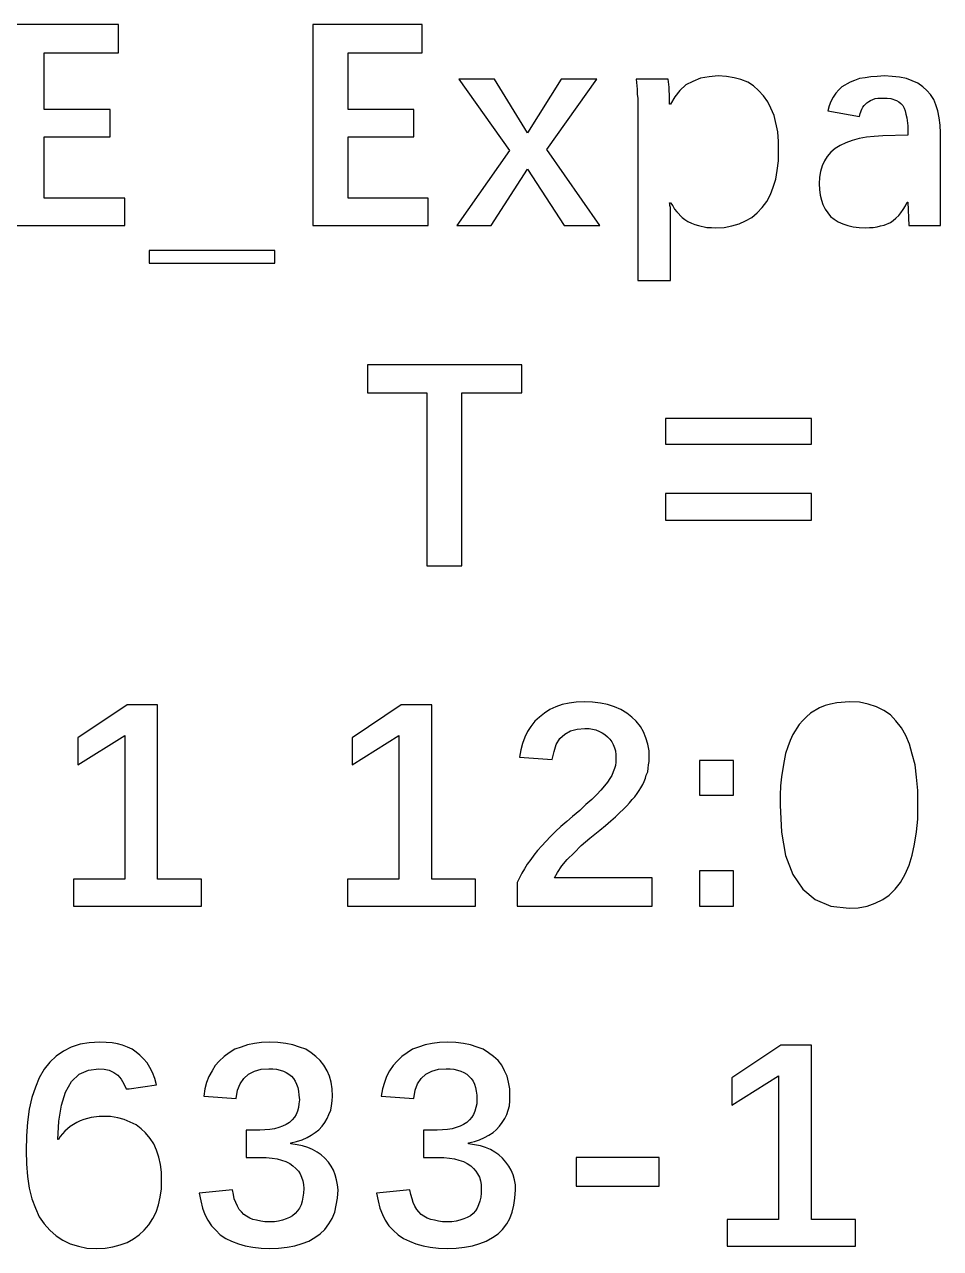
# Model space of a CAD drawing. Extents: x -72 to 103, y -93 to 77.
# Drawn here: x -19 to 1.14, y -91.56 to -64.65 of the extents above; entities that cross this region are included whole.
import ezdxf

# ---------------------------------------------------------------- set-up
doc = ezdxf.new("R2010")
doc.units = 0
doc.header["$MEASUREMENT"] = 0
doc.layers.get('0').update_dxf_attribs({"linetype": 'CONTINUOUS'})

msp = doc.modelspace()

# ---------------------------------------------------------------- linework, layer by layer
for points in [[(-19.34, -69.07), (-16.8, -69.07), (-16.8, -69.07), (-16.8, -68.47), (-16.8, -68.47), (-18.57, -68.47), (-18.57, -68.47), (-18.57, -67.12), (-18.57, -67.12), (-17.12, -67.12), (-17.12, -67.12), (-17.12, -66.52), (-17.12, -66.52), (-18.57, -66.52), (-18.57, -66.52), (-18.57, -65.27), (-18.57, -65.27), (-16.94, -65.27), (-16.94, -65.27), (-16.94, -64.65), (-16.94, -64.65), (-19.34, -64.65), (-19.34, -64.65), (-19.34, -69.07)], [(-12.66, -69.07), (-10.13, -69.07), (-10.13, -69.07), (-10.13, -68.47), (-10.13, -68.47), (-11.89, -68.47), (-11.89, -68.47), (-11.89, -67.12), (-11.89, -67.12), (-10.44, -67.12), (-10.44, -67.12), (-10.44, -66.52), (-10.44, -66.52), (-11.89, -66.52), (-11.89, -66.52), (-11.89, -65.27), (-11.89, -65.27), (-10.26, -65.27), (-10.26, -65.27), (-10.26, -64.65), (-10.26, -64.65), (-12.66, -64.65), (-12.66, -64.65), (-12.66, -69.07)], [(-7.2, -65.85), (-7.94, -67.03), (-7.94, -67.03), (-8.67, -65.85), (-8.67, -65.85), (-9.45, -65.85), (-9.45, -65.85), (-8.34, -67.42), (-8.34, -67.42), (-9.5, -69.07), (-9.5, -69.07), (-8.74, -69.07), (-8.74, -69.07), (-7.94, -67.83), (-7.94, -67.83), (-7.14, -69.07), (-7.14, -69.07), (-6.35, -69.07), (-6.35, -69.07), (-7.52, -67.4), (-7.52, -67.4), (-6.42, -65.85), (-6.42, -65.85), (-7.2, -65.85)], [(-3.75, -65.78), (-3.95, -65.8), (-3.95, -65.8), (-4.14, -65.83), (-4.14, -65.83), (-4.31, -65.9), (-4.31, -65.9), (-4.46, -65.98), (-4.46, -65.98), (-4.59, -66.1), (-4.59, -66.1), (-4.7, -66.24), (-4.7, -66.24), (-4.8, -66.4), (-4.8, -66.4), (-4.82, -66.4), (-4.82, -66.4), (-4.82, -66.19), (-4.82, -66.19), (-4.83, -66.11), (-4.83, -66.11), (-4.83, -66.03), (-4.83, -66.03), (-4.85, -65.85), (-4.85, -65.85), (-5.55, -65.85), (-5.55, -65.85), (-5.53, -66.07), (-5.53, -66.07), (-5.53, -66.18), (-5.53, -66.18), (-5.52, -66.28), (-5.52, -66.28), (-5.52, -70.28), (-5.52, -70.28), (-4.8, -70.28), (-4.8, -70.28), (-4.8, -68.67), (-4.8, -68.67), (-4.81, -68.63), (-4.81, -68.63), (-4.81, -68.6), (-4.81, -68.6), (-4.82, -68.57), (-4.82, -68.57), (-4.8, -68.57), (-4.8, -68.57), (-4.75, -68.64), (-4.75, -68.64), (-4.71, -68.71), (-4.71, -68.71), (-4.66, -68.77), (-4.66, -68.77), (-4.54, -68.89), (-4.54, -68.89), (-4.48, -68.94), (-4.48, -68.94), (-4.42, -68.98), (-4.42, -68.98), (-4.34, -69.02), (-4.34, -69.02), (-4.26, -69.05), (-4.26, -69.05), (-4.18, -69.07), (-4.18, -69.07), (-4, -69.11), (-4, -69.11), (-3.9, -69.11), (-3.9, -69.11), (-3.8, -69.12), (-3.8, -69.12), (-3.62, -69.11), (-3.62, -69.11), (-3.45, -69.08), (-3.45, -69.08), (-3.29, -69.03), (-3.29, -69.03), (-3.15, -68.97), (-3.15, -68.97), (-3.01, -68.89), (-3.01, -68.89), (-2.89, -68.79), (-2.89, -68.79), (-2.78, -68.67), (-2.78, -68.67), (-2.68, -68.54), (-2.68, -68.54), (-2.6, -68.39), (-2.6, -68.39), (-2.54, -68.23), (-2.54, -68.23), (-2.48, -68.05), (-2.48, -68.05), (-2.45, -67.86), (-2.45, -67.86), (-2.42, -67.65), (-2.42, -67.65), (-2.42, -67.22), (-2.42, -67.22), (-2.44, -67.01), (-2.44, -67.01), (-2.52, -66.65), (-2.52, -66.65), (-2.59, -66.49), (-2.59, -66.49), (-2.66, -66.35), (-2.66, -66.35), (-2.75, -66.22), (-2.75, -66.22), (-2.86, -66.1), (-2.86, -66.1), (-2.97, -66), (-2.97, -66), (-3.1, -65.92), (-3.1, -65.92), (-3.25, -65.86), (-3.25, -65.86), (-3.4, -65.82), (-3.4, -65.82), (-3.57, -65.79), (-3.57, -65.79), (-3.75, -65.78)], [(-0.09, -65.78), (-0.25, -65.79), (-0.25, -65.79), (-0.39, -65.8), (-0.39, -65.8), (-0.52, -65.82), (-0.52, -65.82), (-0.64, -65.84), (-0.64, -65.84), (-0.75, -65.88), (-0.75, -65.88), (-0.85, -65.92), (-0.85, -65.92), (-1.03, -66.02), (-1.03, -66.02), (-1.1, -66.09), (-1.1, -66.09), (-1.16, -66.16), (-1.16, -66.16), (-1.22, -66.25), (-1.22, -66.25), (-1.27, -66.34), (-1.27, -66.34), (-1.31, -66.44), (-1.31, -66.44), (-1.34, -66.55), (-1.34, -66.55), (-0.64, -66.67), (-0.64, -66.67), (-0.63, -66.61), (-0.63, -66.61), (-0.59, -66.51), (-0.59, -66.51), (-0.57, -66.47), (-0.57, -66.47), (-0.54, -66.43), (-0.54, -66.43), (-0.48, -66.37), (-0.48, -66.37), (-0.44, -66.34), (-0.44, -66.34), (-0.4, -66.32), (-0.4, -66.32), (-0.3, -66.28), (-0.3, -66.28), (-0.24, -66.27), (-0.24, -66.27), (-0.03, -66.27), (-0.03, -66.27), (0.05, -66.28), (0.05, -66.28), (0.17, -66.32), (0.17, -66.32), (0.22, -66.35), (0.22, -66.35), (0.27, -66.39), (0.27, -66.39), (0.31, -66.43), (0.31, -66.43), (0.34, -66.49), (0.34, -66.49), (0.36, -66.55), (0.36, -66.55), (0.38, -66.62), (0.38, -66.62), (0.4, -66.7), (0.4, -66.7), (0.42, -66.88), (0.42, -66.88), (0.42, -67.08), (0.42, -67.08), (-0.13, -67.1), (-0.13, -67.1), (-0.32, -67.11), (-0.32, -67.11), (-0.49, -67.13), (-0.49, -67.13), (-0.65, -67.16), (-0.65, -67.16), (-0.8, -67.2), (-0.8, -67.2), (-0.94, -67.25), (-0.94, -67.25), (-1.07, -67.31), (-1.07, -67.31), (-1.18, -67.38), (-1.18, -67.38), (-1.27, -67.46), (-1.27, -67.46), (-1.35, -67.55), (-1.35, -67.55), (-1.41, -67.65), (-1.41, -67.65), (-1.46, -67.76), (-1.46, -67.76), (-1.5, -67.88), (-1.5, -67.88), (-1.52, -68.01), (-1.52, -68.01), (-1.53, -68.15), (-1.53, -68.15), (-1.52, -68.28), (-1.52, -68.28), (-1.51, -68.4), (-1.51, -68.4), (-1.48, -68.51), (-1.48, -68.51), (-1.45, -68.61), (-1.45, -68.61), (-1.4, -68.71), (-1.4, -68.71), (-1.28, -68.87), (-1.28, -68.87), (-1.2, -68.93), (-1.2, -68.93), (-1.11, -68.99), (-1.11, -68.99), (-1.01, -69.03), (-1.01, -69.03), (-0.9, -69.07), (-0.9, -69.07), (-0.78, -69.1), (-0.78, -69.1), (-0.65, -69.11), (-0.65, -69.11), (-0.51, -69.12), (-0.51, -69.12), (-0.42, -69.11), (-0.42, -69.11), (-0.34, -69.11), (-0.34, -69.11), (-0.25, -69.1), (-0.25, -69.1), (-0.18, -69.08), (-0.18, -69.08), (-0.1, -69.06), (-0.1, -69.06), (0.04, -69), (0.04, -69), (0.1, -68.96), (0.1, -68.96), (0.16, -68.91), (0.16, -68.91), (0.22, -68.85), (0.22, -68.85), (0.27, -68.79), (0.27, -68.79), (0.32, -68.72), (0.32, -68.72), (0.37, -68.64), (0.37, -68.64), (0.41, -68.56), (0.41, -68.56), (0.42, -68.56), (0.42, -68.56), (0.44, -69.07), (0.44, -69.07), (1.14, -69.07), (1.14, -69.07), (1.14, -67.03), (1.14, -67.03), (1.13, -66.86), (1.13, -66.86), (1.11, -66.7), (1.11, -66.7), (1.08, -66.55), (1.08, -66.55), (1.04, -66.42), (1.04, -66.42), (0.99, -66.3), (0.99, -66.3), (0.92, -66.19), (0.92, -66.19), (0.84, -66.1), (0.84, -66.1), (0.75, -66.02), (0.75, -66.02), (0.64, -65.94), (0.64, -65.94), (0.52, -65.89), (0.52, -65.89), (0.39, -65.84), (0.39, -65.84), (0.24, -65.81), (0.24, -65.81), (0.08, -65.79), (0.08, -65.79), (-0.09, -65.78)], [(-16.26, -69.62), (-16.26, -69.9), (-16.26, -69.9), (-13.5, -69.9), (-13.5, -69.9), (-13.5, -69.62), (-13.5, -69.62), (-16.26, -69.62)], [(-8.07, -72.75), (-8.07, -72.13), (-8.07, -72.13), (-11.46, -72.13), (-11.46, -72.13), (-11.46, -72.75), (-11.46, -72.75), (-10.16, -72.75), (-10.16, -72.75), (-10.16, -76.55), (-10.16, -76.55), (-9.39, -76.55), (-9.39, -76.55), (-9.39, -72.75), (-9.39, -72.75), (-8.07, -72.75)], [(-4.91, -73.31), (-4.91, -73.88), (-4.91, -73.88), (-1.7, -73.88), (-1.7, -73.88), (-1.7, -73.31), (-1.7, -73.31), (-4.91, -73.31)], [(-4.91, -74.96), (-4.91, -75.55), (-4.91, -75.55), (-1.7, -75.55), (-1.7, -75.55), (-1.7, -74.96), (-1.7, -74.96), (-4.91, -74.96)], [(-16.8, -83.44), (-17.93, -83.44), (-17.93, -83.44), (-17.93, -84.03), (-17.93, -84.03), (-15.11, -84.03), (-15.11, -84.03), (-15.11, -83.44), (-15.11, -83.44), (-16.08, -83.44), (-16.08, -83.44), (-16.08, -79.61), (-16.08, -79.61), (-16.75, -79.61), (-16.75, -79.61), (-17.83, -80.33), (-17.83, -80.33), (-17.83, -80.93), (-17.83, -80.93), (-16.8, -80.28), (-16.8, -80.28), (-16.8, -83.44)], [(-10.77, -83.44), (-11.9, -83.44), (-11.9, -83.44), (-11.9, -84.03), (-11.9, -84.03), (-9.09, -84.03), (-9.09, -84.03), (-9.09, -83.44), (-9.09, -83.44), (-10.05, -83.44), (-10.05, -83.44), (-10.05, -79.61), (-10.05, -79.61), (-10.72, -79.61), (-10.72, -79.61), (-11.8, -80.33), (-11.8, -80.33), (-11.8, -80.93), (-11.8, -80.93), (-10.77, -80.28), (-10.77, -80.28), (-10.77, -83.44)], [(-8.17, -83.51), (-8.17, -84.03), (-8.17, -84.03), (-5.2, -84.03), (-5.2, -84.03), (-5.2, -83.41), (-5.2, -83.41), (-7.35, -83.41), (-7.35, -83.41), (-7.28, -83.29), (-7.28, -83.29), (-7.19, -83.15), (-7.19, -83.15), (-7.07, -83.01), (-7.07, -83.01), (-6.92, -82.86), (-6.92, -82.86), (-6.76, -82.7), (-6.76, -82.7), (-6.57, -82.54), (-6.57, -82.54), (-6.35, -82.36), (-6.35, -82.36), (-6.23, -82.26), (-6.23, -82.26), (-6.11, -82.16), (-6.11, -82.16), (-6.01, -82.07), (-6.01, -82.07), (-5.92, -81.98), (-5.92, -81.98), (-5.83, -81.9), (-5.83, -81.9), (-5.76, -81.83), (-5.76, -81.83), (-5.7, -81.76), (-5.7, -81.76), (-5.64, -81.69), (-5.64, -81.69), (-5.58, -81.63), (-5.58, -81.63), (-5.53, -81.56), (-5.53, -81.56), (-5.49, -81.49), (-5.49, -81.49), (-5.45, -81.43), (-5.45, -81.43), (-5.41, -81.36), (-5.41, -81.36), (-5.38, -81.29), (-5.38, -81.29), (-5.35, -81.22), (-5.35, -81.22), (-5.33, -81.15), (-5.33, -81.15), (-5.3, -81.08), (-5.3, -81.08), (-5.29, -81), (-5.29, -81), (-5.28, -80.93), (-5.28, -80.93), (-5.27, -80.85), (-5.27, -80.85), (-5.27, -80.78), (-5.27, -80.78), (-5.27, -80.62), (-5.27, -80.62), (-5.3, -80.47), (-5.3, -80.47), (-5.34, -80.33), (-5.34, -80.33), (-5.39, -80.2), (-5.39, -80.2), (-5.46, -80.08), (-5.46, -80.08), (-5.55, -79.97), (-5.55, -79.97), (-5.65, -79.88), (-5.65, -79.88), (-5.76, -79.79), (-5.76, -79.79), (-5.89, -79.71), (-5.89, -79.71), (-6.03, -79.65), (-6.03, -79.65), (-6.18, -79.6), (-6.18, -79.6), (-6.34, -79.57), (-6.34, -79.57), (-6.51, -79.55), (-6.51, -79.55), (-6.7, -79.54), (-6.7, -79.54), (-6.87, -79.55), (-6.87, -79.55), (-7.03, -79.57), (-7.03, -79.57), (-7.18, -79.6), (-7.18, -79.6), (-7.32, -79.65), (-7.32, -79.65), (-7.45, -79.71), (-7.45, -79.71), (-7.57, -79.79), (-7.57, -79.79), (-7.68, -79.88), (-7.68, -79.88), (-7.78, -79.97), (-7.78, -79.97), (-7.87, -80.08), (-7.87, -80.08), (-7.94, -80.19), (-7.94, -80.19), (-8, -80.32), (-8, -80.32), (-8.05, -80.46), (-8.05, -80.46), (-8.09, -80.6), (-8.09, -80.6), (-8.12, -80.76), (-8.12, -80.76), (-7.4, -80.81), (-7.4, -80.81), (-7.36, -80.63), (-7.36, -80.63), (-7.31, -80.48), (-7.31, -80.48), (-7.23, -80.35), (-7.23, -80.35), (-7.12, -80.25), (-7.12, -80.25), (-7, -80.18), (-7, -80.18), (-6.85, -80.14), (-6.85, -80.14), (-6.68, -80.13), (-6.68, -80.13), (-6.59, -80.13), (-6.59, -80.13), (-6.51, -80.14), (-6.51, -80.14), (-6.44, -80.16), (-6.44, -80.16), (-6.36, -80.19), (-6.36, -80.19), (-6.3, -80.22), (-6.3, -80.22), (-6.24, -80.26), (-6.24, -80.26), (-6.18, -80.31), (-6.18, -80.31), (-6.13, -80.36), (-6.13, -80.36), (-6.09, -80.42), (-6.09, -80.42), (-6.06, -80.48), (-6.06, -80.48), (-6.03, -80.55), (-6.03, -80.55), (-6.01, -80.62), (-6.01, -80.62), (-6, -80.71), (-6, -80.71), (-6, -80.79), (-6, -80.79), (-6, -80.87), (-6, -80.87), (-6.01, -80.94), (-6.01, -80.94), (-6.03, -81.01), (-6.03, -81.01), (-6.06, -81.08), (-6.06, -81.08), (-6.09, -81.16), (-6.09, -81.16), (-6.13, -81.23), (-6.13, -81.23), (-6.18, -81.31), (-6.18, -81.31), (-6.25, -81.39), (-6.25, -81.39), (-6.33, -81.48), (-6.33, -81.48), (-6.42, -81.58), (-6.42, -81.58), (-6.53, -81.69), (-6.53, -81.69), (-6.66, -81.8), (-6.66, -81.8), (-6.79, -81.93), (-6.79, -81.93), (-6.95, -82.06), (-6.95, -82.06), (-7.08, -82.17), (-7.08, -82.17), (-7.21, -82.28), (-7.21, -82.28), (-7.33, -82.39), (-7.33, -82.39), (-7.44, -82.5), (-7.44, -82.5), (-7.54, -82.61), (-7.54, -82.61), (-7.63, -82.71), (-7.63, -82.71), (-7.72, -82.81), (-7.72, -82.81), (-7.8, -82.91), (-7.8, -82.91), (-7.87, -83.01), (-7.87, -83.01), (-7.95, -83.11), (-7.95, -83.11), (-8.01, -83.21), (-8.01, -83.21), (-8.07, -83.31), (-8.07, -83.31), (-8.12, -83.41), (-8.12, -83.41), (-8.17, -83.51)], [(-0.86, -79.54), (-1.14, -79.56), (-1.14, -79.56), (-1.28, -79.59), (-1.28, -79.59), (-1.4, -79.62), (-1.4, -79.62), (-1.52, -79.67), (-1.52, -79.67), (-1.72, -79.79), (-1.72, -79.79), (-1.81, -79.87), (-1.81, -79.87), (-1.89, -79.95), (-1.89, -79.95), (-1.97, -80.04), (-1.97, -80.04), (-2.11, -80.26), (-2.11, -80.26), (-2.17, -80.39), (-2.17, -80.39), (-2.22, -80.53), (-2.22, -80.53), (-2.27, -80.68), (-2.27, -80.68), (-2.3, -80.84), (-2.3, -80.84), (-2.33, -81.01), (-2.33, -81.01), (-2.36, -81.19), (-2.36, -81.19), (-2.38, -81.39), (-2.38, -81.39), (-2.39, -81.59), (-2.39, -81.59), (-2.39, -81.81), (-2.39, -81.81), (-2.36, -82.41), (-2.36, -82.41), (-2.27, -82.92), (-2.27, -82.92), (-2.11, -83.34), (-2.11, -83.34), (-1.89, -83.66), (-1.89, -83.66), (-1.62, -83.89), (-1.62, -83.89), (-1.27, -84.03), (-1.27, -84.03), (-0.87, -84.08), (-0.87, -84.08), (-0.67, -84.07), (-0.67, -84.07), (-0.47, -84.03), (-0.47, -84.03), (-0.3, -83.97), (-0.3, -83.97), (-0.13, -83.89), (-0.13, -83.89), (0.01, -83.79), (0.01, -83.79), (0.14, -83.66), (0.14, -83.66), (0.26, -83.51), (0.26, -83.51), (0.36, -83.33), (0.36, -83.33), (0.45, -83.13), (0.45, -83.13), (0.52, -82.91), (0.52, -82.91), (0.57, -82.67), (0.57, -82.67), (0.61, -82.4), (0.61, -82.4), (0.64, -82.12), (0.64, -82.12), (0.64, -81.49), (0.64, -81.49), (0.61, -81.2), (0.61, -81.2), (0.58, -80.93), (0.58, -80.93), (0.52, -80.69), (0.52, -80.69), (0.46, -80.47), (0.46, -80.47), (0.38, -80.28), (0.38, -80.28), (0.28, -80.11), (0.28, -80.11), (0.16, -79.96), (0.16, -79.96), (0.04, -79.83), (0.04, -79.83), (-0.11, -79.73), (-0.11, -79.73), (-0.27, -79.65), (-0.27, -79.65), (-0.45, -79.59), (-0.45, -79.59), (-0.64, -79.55), (-0.64, -79.55), (-0.86, -79.54)], [(-4.16, -80.83), (-4.16, -81.59), (-4.16, -81.59), (-3.41, -81.59), (-3.41, -81.59), (-3.41, -80.83), (-3.41, -80.83), (-4.16, -80.83)], [(-4.16, -83.26), (-4.16, -84.03), (-4.16, -84.03), (-3.41, -84.03), (-3.41, -84.03), (-3.41, -83.26), (-3.41, -83.26), (-4.16, -83.26)], [(-17.35, -87.02), (-17.58, -87.04), (-17.58, -87.04), (-17.78, -87.07), (-17.78, -87.07), (-17.98, -87.13), (-17.98, -87.13), (-18.15, -87.22), (-18.15, -87.22), (-18.31, -87.33), (-18.31, -87.33), (-18.45, -87.46), (-18.45, -87.46), (-18.57, -87.62), (-18.57, -87.62), (-18.68, -87.81), (-18.68, -87.81), (-18.76, -88.01), (-18.76, -88.01), (-18.84, -88.24), (-18.84, -88.24), (-18.9, -88.5), (-18.9, -88.5), (-18.94, -88.78), (-18.94, -88.78), (-18.96, -89.08), (-18.96, -89.08), (-18.97, -89.41), (-18.97, -89.41), (-18.96, -89.7), (-18.96, -89.7), (-18.94, -89.98), (-18.94, -89.98), (-18.9, -90.23), (-18.9, -90.23), (-18.84, -90.47), (-18.84, -90.47), (-18.76, -90.67), (-18.76, -90.67), (-18.68, -90.86), (-18.68, -90.86), (-18.57, -91.02), (-18.57, -91.02), (-18.45, -91.16), (-18.45, -91.16), (-18.31, -91.28), (-18.31, -91.28), (-18.16, -91.38), (-18.16, -91.38), (-18, -91.46), (-18, -91.46), (-17.82, -91.51), (-17.82, -91.51), (-17.63, -91.55), (-17.63, -91.55), (-17.42, -91.56), (-17.42, -91.56), (-17.23, -91.55), (-17.23, -91.55), (-17.06, -91.52), (-17.06, -91.52), (-16.9, -91.48), (-16.9, -91.48), (-16.75, -91.43), (-16.75, -91.43), (-16.61, -91.35), (-16.61, -91.35), (-16.48, -91.26), (-16.48, -91.26), (-16.37, -91.16), (-16.37, -91.16), (-16.27, -91.04), (-16.27, -91.04), (-16.18, -90.9), (-16.18, -90.9), (-16.11, -90.76), (-16.11, -90.76), (-16.06, -90.6), (-16.06, -90.6), (-16.02, -90.43), (-16.02, -90.43), (-15.99, -90.25), (-15.99, -90.25), (-15.99, -89.88), (-15.99, -89.88), (-16.01, -89.71), (-16.01, -89.71), (-16.05, -89.55), (-16.05, -89.55), (-16.1, -89.4), (-16.1, -89.4), (-16.16, -89.26), (-16.16, -89.26), (-16.24, -89.14), (-16.24, -89.14), (-16.34, -89.02), (-16.34, -89.02), (-16.44, -88.93), (-16.44, -88.93), (-16.55, -88.84), (-16.55, -88.84), (-16.81, -88.72), (-16.81, -88.72), (-16.95, -88.69), (-16.95, -88.69), (-17.11, -88.66), (-17.11, -88.66), (-17.36, -88.66), (-17.36, -88.66), (-17.54, -88.68), (-17.54, -88.68), (-17.7, -88.72), (-17.7, -88.72), (-17.78, -88.75), (-17.78, -88.75), (-17.85, -88.79), (-17.85, -88.79), (-17.93, -88.83), (-17.93, -88.83), (-18, -88.88), (-18, -88.88), (-18.12, -88.98), (-18.12, -88.98), (-18.22, -89.1), (-18.22, -89.1), (-18.26, -89.16), (-18.26, -89.16), (-18.27, -89.16), (-18.27, -89.16), (-18.25, -88.76), (-18.25, -88.76), (-18.19, -88.41), (-18.19, -88.41), (-18.1, -88.12), (-18.1, -88.12), (-17.97, -87.89), (-17.97, -87.89), (-17.8, -87.73), (-17.8, -87.73), (-17.6, -87.64), (-17.6, -87.64), (-17.37, -87.61), (-17.37, -87.61), (-17.25, -87.62), (-17.25, -87.62), (-17.14, -87.64), (-17.14, -87.64), (-17.04, -87.69), (-17.04, -87.69), (-16.95, -87.75), (-16.95, -87.75), (-16.88, -87.84), (-16.88, -87.84), (-16.82, -87.94), (-16.82, -87.94), (-16.77, -88.05), (-16.77, -88.05), (-16.7, -88.05), (-16.7, -88.05), (-16.1, -87.96), (-16.1, -87.96), (-16.14, -87.82), (-16.14, -87.82), (-16.19, -87.69), (-16.19, -87.69), (-16.25, -87.58), (-16.25, -87.58), (-16.31, -87.48), (-16.31, -87.48), (-16.39, -87.39), (-16.39, -87.39), (-16.47, -87.31), (-16.47, -87.31), (-16.55, -87.24), (-16.55, -87.24), (-16.64, -87.18), (-16.64, -87.18), (-16.74, -87.13), (-16.74, -87.13), (-16.85, -87.09), (-16.85, -87.09), (-16.96, -87.06), (-16.96, -87.06), (-17.08, -87.04), (-17.08, -87.04), (-17.21, -87.03), (-17.21, -87.03), (-17.35, -87.02)], [(-12.12, -90.45), (-12.11, -90.27), (-12.11, -90.27), (-12.12, -90.16), (-12.12, -90.16), (-12.14, -90.05), (-12.14, -90.05), (-12.17, -89.94), (-12.17, -89.94), (-12.21, -89.84), (-12.21, -89.84), (-12.26, -89.75), (-12.26, -89.75), (-12.32, -89.66), (-12.32, -89.66), (-12.4, -89.57), (-12.4, -89.57), (-12.48, -89.5), (-12.48, -89.5), (-12.57, -89.44), (-12.57, -89.44), (-12.67, -89.38), (-12.67, -89.38), (-12.77, -89.34), (-12.77, -89.34), (-12.89, -89.3), (-12.89, -89.3), (-13.01, -89.28), (-13.01, -89.28), (-13.15, -89.26), (-13.15, -89.26), (-13.15, -89.24), (-13.15, -89.24), (-13.02, -89.21), (-13.02, -89.21), (-12.9, -89.17), (-12.9, -89.17), (-12.79, -89.12), (-12.79, -89.12), (-12.7, -89.07), (-12.7, -89.07), (-12.61, -89.01), (-12.61, -89.01), (-12.53, -88.95), (-12.53, -88.95), (-12.46, -88.87), (-12.46, -88.87), (-12.4, -88.79), (-12.4, -88.79), (-12.35, -88.7), (-12.35, -88.7), (-12.31, -88.61), (-12.31, -88.61), (-12.27, -88.52), (-12.27, -88.52), (-12.25, -88.42), (-12.25, -88.42), (-12.24, -88.31), (-12.24, -88.31), (-12.23, -88.21), (-12.23, -88.21), (-12.24, -88.05), (-12.24, -88.05), (-12.26, -87.9), (-12.26, -87.9), (-12.3, -87.77), (-12.3, -87.77), (-12.35, -87.65), (-12.35, -87.65), (-12.42, -87.53), (-12.42, -87.53), (-12.5, -87.43), (-12.5, -87.43), (-12.6, -87.34), (-12.6, -87.34), (-12.7, -87.26), (-12.7, -87.26), (-12.82, -87.18), (-12.82, -87.18), (-12.96, -87.13), (-12.96, -87.13), (-13.1, -87.08), (-13.1, -87.08), (-13.26, -87.05), (-13.26, -87.05), (-13.43, -87.03), (-13.43, -87.03), (-13.61, -87.02), (-13.61, -87.02), (-13.79, -87.03), (-13.79, -87.03), (-13.95, -87.05), (-13.95, -87.05), (-14.1, -87.08), (-14.1, -87.08), (-14.24, -87.13), (-14.24, -87.13), (-14.38, -87.18), (-14.38, -87.18), (-14.5, -87.26), (-14.5, -87.26), (-14.61, -87.34), (-14.61, -87.34), (-14.72, -87.44), (-14.72, -87.44), (-14.81, -87.54), (-14.81, -87.54), (-14.88, -87.65), (-14.88, -87.65), (-14.95, -87.78), (-14.95, -87.78), (-15, -87.91), (-15, -87.91), (-15.04, -88.05), (-15.04, -88.05), (-15.06, -88.21), (-15.06, -88.21), (-14.35, -88.26), (-14.35, -88.26), (-14.32, -88.08), (-14.32, -88.08), (-14.26, -87.94), (-14.26, -87.94), (-14.18, -87.82), (-14.18, -87.82), (-14.08, -87.73), (-14.08, -87.73), (-13.95, -87.66), (-13.95, -87.66), (-13.8, -87.62), (-13.8, -87.62), (-13.63, -87.61), (-13.63, -87.61), (-13.54, -87.61), (-13.54, -87.61), (-13.46, -87.62), (-13.46, -87.62), (-13.38, -87.64), (-13.38, -87.64), (-13.31, -87.66), (-13.31, -87.66), (-13.25, -87.69), (-13.25, -87.69), (-13.19, -87.73), (-13.19, -87.73), (-13.13, -87.77), (-13.13, -87.77), (-13.09, -87.82), (-13.09, -87.82), (-13.05, -87.88), (-13.05, -87.88), (-13.02, -87.95), (-13.02, -87.95), (-12.99, -88.02), (-12.99, -88.02), (-12.98, -88.1), (-12.98, -88.1), (-12.97, -88.19), (-12.97, -88.19), (-12.96, -88.29), (-12.96, -88.29), (-12.97, -88.38), (-12.97, -88.38), (-12.98, -88.46), (-12.98, -88.46), (-13, -88.54), (-13, -88.54), (-13.03, -88.61), (-13.03, -88.61), (-13.07, -88.67), (-13.07, -88.67), (-13.12, -88.73), (-13.12, -88.73), (-13.18, -88.79), (-13.18, -88.79), (-13.25, -88.83), (-13.25, -88.83), (-13.33, -88.87), (-13.33, -88.87), (-13.41, -88.9), (-13.41, -88.9), (-13.51, -88.93), (-13.51, -88.93), (-13.61, -88.94), (-13.61, -88.94), (-13.72, -88.95), (-13.72, -88.95), (-13.83, -88.96), (-13.83, -88.96), (-14.13, -88.96), (-14.13, -88.96), (-14.13, -89.56), (-14.13, -89.56), (-13.81, -89.56), (-13.81, -89.56), (-13.69, -89.56), (-13.69, -89.56), (-13.56, -89.57), (-13.56, -89.57), (-13.45, -89.59), (-13.45, -89.59), (-13.35, -89.62), (-13.35, -89.62), (-13.26, -89.65), (-13.26, -89.65), (-13.17, -89.69), (-13.17, -89.69), (-13.1, -89.74), (-13.1, -89.74), (-13.04, -89.8), (-13.04, -89.8), (-12.98, -89.86), (-12.98, -89.86), (-12.94, -89.92), (-12.94, -89.92), (-12.91, -89.99), (-12.91, -89.99), (-12.88, -90.07), (-12.88, -90.07), (-12.87, -90.15), (-12.87, -90.15), (-12.86, -90.24), (-12.86, -90.24), (-12.87, -90.34), (-12.87, -90.34), (-12.88, -90.43), (-12.88, -90.43), (-12.9, -90.52), (-12.9, -90.52), (-12.92, -90.6), (-12.92, -90.6), (-12.96, -90.67), (-12.96, -90.67), (-13, -90.73), (-13, -90.73), (-13.05, -90.79), (-13.05, -90.79), (-13.11, -90.84), (-13.11, -90.84), (-13.18, -90.88), (-13.18, -90.88), (-13.25, -90.91), (-13.25, -90.91), (-13.33, -90.94), (-13.33, -90.94), (-13.42, -90.96), (-13.42, -90.96), (-13.51, -90.97), (-13.51, -90.97), (-13.61, -90.97), (-13.61, -90.97), (-13.72, -90.97), (-13.72, -90.97), (-13.81, -90.96), (-13.81, -90.96), (-13.9, -90.94), (-13.9, -90.94), (-13.98, -90.92), (-13.98, -90.92), (-14.05, -90.89), (-14.05, -90.89), (-14.12, -90.85), (-14.12, -90.85), (-14.18, -90.81), (-14.18, -90.81), (-14.23, -90.75), (-14.23, -90.75), (-14.28, -90.7), (-14.28, -90.7), (-14.32, -90.63), (-14.32, -90.63), (-14.36, -90.55), (-14.36, -90.55), (-14.39, -90.47), (-14.39, -90.47), (-14.41, -90.37), (-14.41, -90.37), (-14.43, -90.27), (-14.43, -90.27), (-15.16, -90.34), (-15.16, -90.34), (-15.13, -90.51), (-15.13, -90.51), (-15.09, -90.67), (-15.09, -90.67), (-15.04, -90.81), (-15.04, -90.81), (-14.97, -90.94), (-14.97, -90.94), (-14.89, -91.06), (-14.89, -91.06), (-14.8, -91.16), (-14.8, -91.16), (-14.7, -91.26), (-14.7, -91.26), (-14.58, -91.34), (-14.58, -91.34), (-14.45, -91.4), (-14.45, -91.4), (-14.3, -91.46), (-14.3, -91.46), (-14.15, -91.5), (-14.15, -91.5), (-13.98, -91.53), (-13.98, -91.53), (-13.8, -91.55), (-13.8, -91.55), (-13.61, -91.56), (-13.61, -91.56), (-13.42, -91.55), (-13.42, -91.55), (-13.23, -91.53), (-13.23, -91.53), (-13.06, -91.5), (-13.06, -91.5), (-12.9, -91.45), (-12.9, -91.45), (-12.75, -91.4), (-12.75, -91.4), (-12.62, -91.32), (-12.62, -91.32), (-12.5, -91.24), (-12.5, -91.24), (-12.4, -91.14), (-12.4, -91.14), (-12.31, -91.02), (-12.31, -91.02), (-12.24, -90.9), (-12.24, -90.9), (-12.18, -90.76), (-12.18, -90.76), (-12.15, -90.61), (-12.15, -90.61), (-12.12, -90.45)], [(-8.22, -90.45), (-8.21, -90.27), (-8.21, -90.27), (-8.21, -90.16), (-8.21, -90.16), (-8.23, -90.05), (-8.23, -90.05), (-8.26, -89.94), (-8.26, -89.94), (-8.3, -89.84), (-8.3, -89.84), (-8.35, -89.75), (-8.35, -89.75), (-8.42, -89.66), (-8.42, -89.66), (-8.49, -89.57), (-8.49, -89.57), (-8.57, -89.5), (-8.57, -89.5), (-8.66, -89.44), (-8.66, -89.44), (-8.76, -89.38), (-8.76, -89.38), (-8.87, -89.34), (-8.87, -89.34), (-8.98, -89.3), (-8.98, -89.3), (-9.11, -89.28), (-9.11, -89.28), (-9.24, -89.26), (-9.24, -89.26), (-9.24, -89.24), (-9.24, -89.24), (-9.11, -89.21), (-9.11, -89.21), (-9, -89.17), (-9, -89.17), (-8.89, -89.12), (-8.89, -89.12), (-8.79, -89.07), (-8.79, -89.07), (-8.7, -89.01), (-8.7, -89.01), (-8.63, -88.95), (-8.63, -88.95), (-8.56, -88.87), (-8.56, -88.87), (-8.5, -88.79), (-8.5, -88.79), (-8.44, -88.7), (-8.44, -88.7), (-8.4, -88.61), (-8.4, -88.61), (-8.37, -88.52), (-8.37, -88.52), (-8.34, -88.42), (-8.34, -88.42), (-8.33, -88.31), (-8.33, -88.31), (-8.33, -88.21), (-8.33, -88.21), (-8.33, -88.05), (-8.33, -88.05), (-8.36, -87.9), (-8.36, -87.9), (-8.39, -87.77), (-8.39, -87.77), (-8.45, -87.65), (-8.45, -87.65), (-8.51, -87.53), (-8.51, -87.53), (-8.59, -87.43), (-8.59, -87.43), (-8.69, -87.34), (-8.69, -87.34), (-8.8, -87.26), (-8.8, -87.26), (-8.92, -87.18), (-8.92, -87.18), (-9.05, -87.13), (-9.05, -87.13), (-9.2, -87.08), (-9.2, -87.08), (-9.35, -87.05), (-9.35, -87.05), (-9.52, -87.03), (-9.52, -87.03), (-9.71, -87.02), (-9.71, -87.02), (-9.88, -87.03), (-9.88, -87.03), (-10.04, -87.05), (-10.04, -87.05), (-10.19, -87.08), (-10.19, -87.08), (-10.34, -87.13), (-10.34, -87.13), (-10.47, -87.18), (-10.47, -87.18), (-10.59, -87.26), (-10.59, -87.26), (-10.71, -87.34), (-10.71, -87.34), (-10.81, -87.44), (-10.81, -87.44), (-10.9, -87.54), (-10.9, -87.54), (-10.98, -87.65), (-10.98, -87.65), (-11.04, -87.78), (-11.04, -87.78), (-11.09, -87.91), (-11.09, -87.91), (-11.13, -88.05), (-11.13, -88.05), (-11.16, -88.21), (-11.16, -88.21), (-10.44, -88.26), (-10.44, -88.26), (-10.41, -88.08), (-10.41, -88.08), (-10.36, -87.94), (-10.36, -87.94), (-10.28, -87.82), (-10.28, -87.82), (-10.18, -87.73), (-10.18, -87.73), (-10.05, -87.66), (-10.05, -87.66), (-9.9, -87.62), (-9.9, -87.62), (-9.73, -87.61), (-9.73, -87.61), (-9.64, -87.61), (-9.64, -87.61), (-9.56, -87.62), (-9.56, -87.62), (-9.48, -87.64), (-9.48, -87.64), (-9.41, -87.66), (-9.41, -87.66), (-9.34, -87.69), (-9.34, -87.69), (-9.28, -87.73), (-9.28, -87.73), (-9.23, -87.77), (-9.23, -87.77), (-9.18, -87.82), (-9.18, -87.82), (-9.14, -87.88), (-9.14, -87.88), (-9.11, -87.95), (-9.11, -87.95), (-9.09, -88.02), (-9.09, -88.02), (-9.07, -88.1), (-9.07, -88.1), (-9.06, -88.19), (-9.06, -88.19), (-9.06, -88.29), (-9.06, -88.29), (-9.06, -88.38), (-9.06, -88.38), (-9.08, -88.46), (-9.08, -88.46), (-9.1, -88.54), (-9.1, -88.54), (-9.13, -88.61), (-9.13, -88.61), (-9.17, -88.67), (-9.17, -88.67), (-9.22, -88.73), (-9.22, -88.73), (-9.28, -88.79), (-9.28, -88.79), (-9.35, -88.83), (-9.35, -88.83), (-9.42, -88.87), (-9.42, -88.87), (-9.51, -88.9), (-9.51, -88.9), (-9.6, -88.93), (-9.6, -88.93), (-9.7, -88.94), (-9.7, -88.94), (-9.81, -88.95), (-9.81, -88.95), (-9.93, -88.96), (-9.93, -88.96), (-10.23, -88.96), (-10.23, -88.96), (-10.23, -89.56), (-10.23, -89.56), (-9.91, -89.56), (-9.91, -89.56), (-9.78, -89.56), (-9.78, -89.56), (-9.66, -89.57), (-9.66, -89.57), (-9.55, -89.59), (-9.55, -89.59), (-9.45, -89.62), (-9.45, -89.62), (-9.35, -89.65), (-9.35, -89.65), (-9.27, -89.69), (-9.27, -89.69), (-9.19, -89.74), (-9.19, -89.74), (-9.13, -89.8), (-9.13, -89.8), (-9.08, -89.86), (-9.08, -89.86), (-9.04, -89.92), (-9.04, -89.92), (-9, -89.99), (-9, -89.99), (-8.98, -90.07), (-8.98, -90.07), (-8.96, -90.15), (-8.96, -90.15), (-8.96, -90.24), (-8.96, -90.24), (-8.96, -90.34), (-8.96, -90.34), (-8.97, -90.43), (-8.97, -90.43), (-8.99, -90.52), (-8.99, -90.52), (-9.02, -90.6), (-9.02, -90.6), (-9.05, -90.67), (-9.05, -90.67), (-9.09, -90.73), (-9.09, -90.73), (-9.14, -90.79), (-9.14, -90.79), (-9.2, -90.84), (-9.2, -90.84), (-9.27, -90.88), (-9.27, -90.88), (-9.34, -90.91), (-9.34, -90.91), (-9.43, -90.94), (-9.43, -90.94), (-9.51, -90.96), (-9.51, -90.96), (-9.61, -90.97), (-9.61, -90.97), (-9.71, -90.97), (-9.71, -90.97), (-9.81, -90.97), (-9.81, -90.97), (-9.9, -90.96), (-9.9, -90.96), (-9.99, -90.94), (-9.99, -90.94), (-10.07, -90.92), (-10.07, -90.92), (-10.15, -90.89), (-10.15, -90.89), (-10.22, -90.85), (-10.22, -90.85), (-10.28, -90.81), (-10.28, -90.81), (-10.33, -90.75), (-10.33, -90.75), (-10.38, -90.7), (-10.38, -90.7), (-10.42, -90.63), (-10.42, -90.63), (-10.46, -90.55), (-10.46, -90.55), (-10.48, -90.47), (-10.48, -90.47), (-10.51, -90.37), (-10.51, -90.37), (-10.53, -90.27), (-10.53, -90.27), (-11.26, -90.34), (-11.26, -90.34), (-11.23, -90.51), (-11.23, -90.51), (-11.19, -90.67), (-11.19, -90.67), (-11.13, -90.81), (-11.13, -90.81), (-11.07, -90.94), (-11.07, -90.94), (-10.99, -91.06), (-10.99, -91.06), (-10.9, -91.16), (-10.9, -91.16), (-10.79, -91.26), (-10.79, -91.26), (-10.67, -91.34), (-10.67, -91.34), (-10.54, -91.4), (-10.54, -91.4), (-10.4, -91.46), (-10.4, -91.46), (-10.24, -91.5), (-10.24, -91.5), (-10.08, -91.53), (-10.08, -91.53), (-9.9, -91.55), (-9.9, -91.55), (-9.71, -91.56), (-9.71, -91.56), (-9.51, -91.55), (-9.51, -91.55), (-9.33, -91.53), (-9.33, -91.53), (-9.15, -91.5), (-9.15, -91.5), (-8.99, -91.45), (-8.99, -91.45), (-8.85, -91.4), (-8.85, -91.4), (-8.71, -91.32), (-8.71, -91.32), (-8.59, -91.24), (-8.59, -91.24), (-8.49, -91.14), (-8.49, -91.14), (-8.4, -91.02), (-8.4, -91.02), (-8.33, -90.9), (-8.33, -90.9), (-8.28, -90.76), (-8.28, -90.76), (-8.24, -90.61), (-8.24, -90.61), (-8.22, -90.45)], [(-2.42, -90.92), (-3.55, -90.92), (-3.55, -90.92), (-3.55, -91.51), (-3.55, -91.51), (-0.73, -91.51), (-0.73, -91.51), (-0.73, -90.92), (-0.73, -90.92), (-1.7, -90.92), (-1.7, -90.92), (-1.7, -87.09), (-1.7, -87.09), (-2.37, -87.09), (-2.37, -87.09), (-3.45, -87.81), (-3.45, -87.81), (-3.45, -88.41), (-3.45, -88.41), (-2.42, -87.76), (-2.42, -87.76), (-2.42, -90.92)], [(-6.87, -89.56), (-6.87, -90.19), (-6.87, -90.19), (-5.05, -90.19), (-5.05, -90.19), (-5.05, -89.56), (-5.05, -89.56), (-6.87, -89.56)]]:
    msp.add_lwpolyline(points)

doc.saveas('drawing.dxf')
